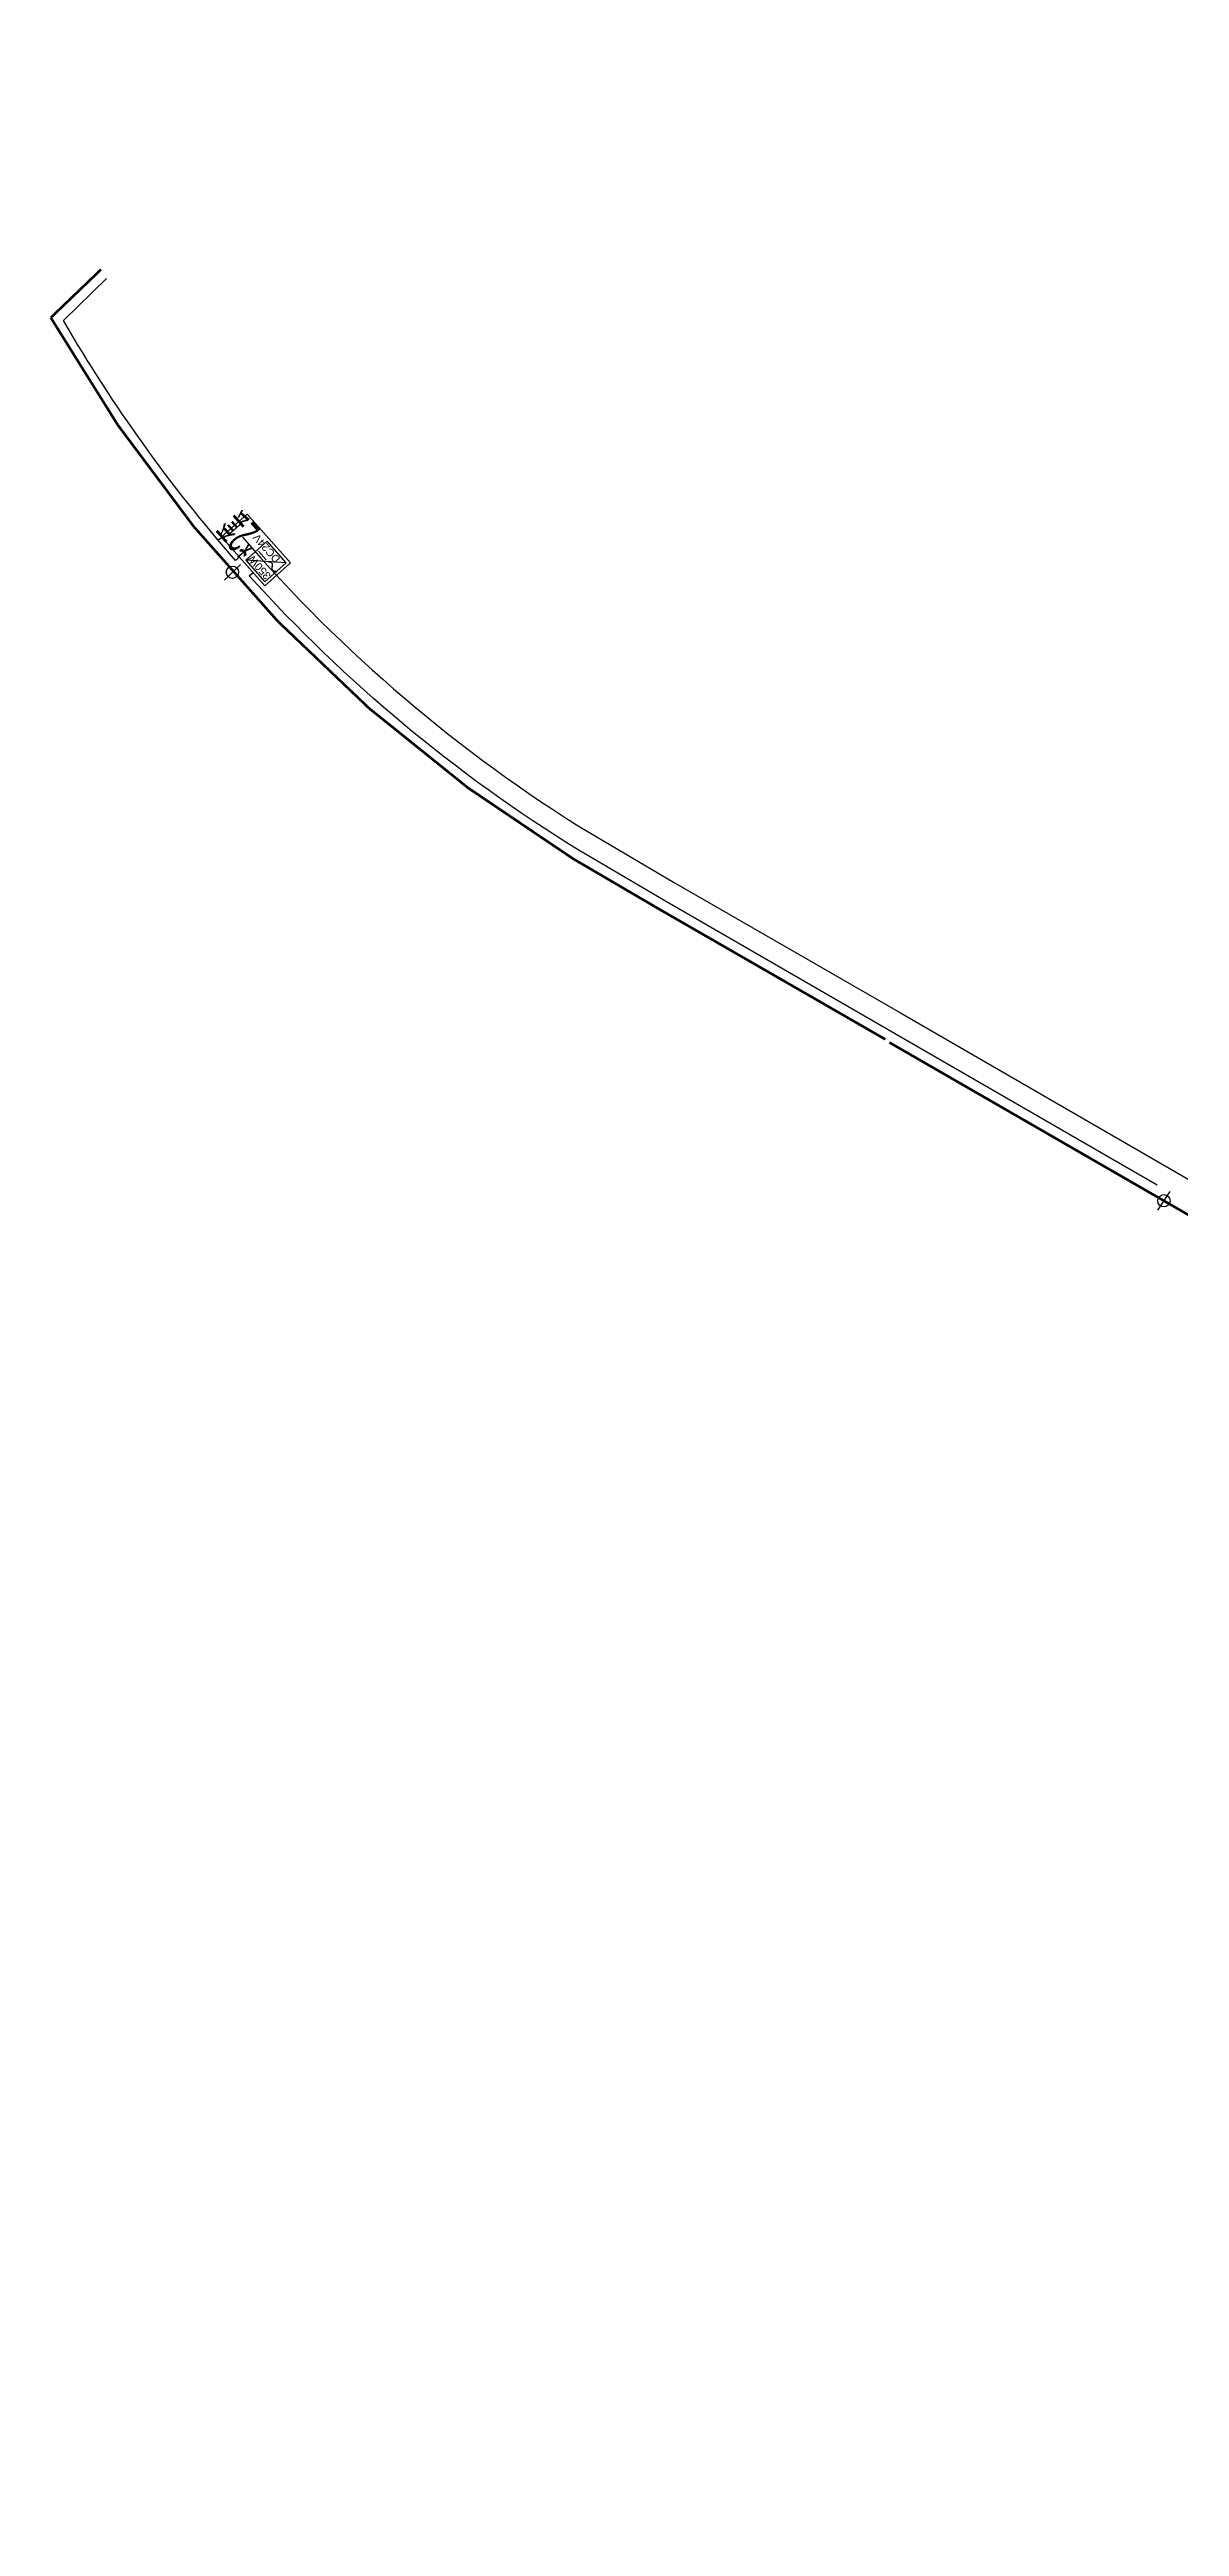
# Model space of a CAD drawing. Header units: inches. Extents: x -187843 to 1582678, y -554589 to 1835338.
# Drawn here: x 1451199 to 1473307, y -371473 to -323016 of the extents above; entities that cross this region are included whole.
import ezdxf
from ezdxf.lldxf.tags import DXFTag

# ---------------------------------------------------------------- set-up
doc = ezdxf.new("R2010")
doc.units = ezdxf.units.IN
doc.header["$MEASUREMENT"] = 0
doc.layers.get('0').update_dxf_attribs({"color": 253})
for name, color, linetype in [('0-LIGHT-TXT', 90, 'Continuous'), ('0-SL01', 1, 'Continuous'), ('0-开关电源', 3, 'Continuous'), ('LT-220V', 5, 'Continuous'), ('LT-24V', 4, 'Continuous')]:
    doc.layers.add(name, color=color, linetype=linetype)
doc.styles.add('SMDEI', font='smsim.shx', dxfattribs={"width": 0.75, "bigfont": 'smfs.shx'})
doc.styles.get("Standard").update_dxf_attribs({"font": 'arial.ttf'})
tags = doc.linetypes.add('SL01_LINE', pattern='A,0.3,-0.3,["SL01",Standard,S=0.2,R=-0.1,X=-0.1,Y=-0.1],-1.2', length=1.8).pattern_tags.tags
tags[6] = DXFTag(74, 10)

# ---------------------------------------------------------------- blocks, each defined once
blk = doc.blocks.new('LEDDR01')
at = {"layer": '0-开关电源'}
for p, q in [((-224, 0), (224, 448)), ((19, 205), (198, 205))]:
    blk.add_line(p, q, dxfattribs=at)
blk.add_lwpolyline([(-224, 0), (224, 0), (224, 448), (-224, 448)], close=True, dxfattribs=at)
for centre, start, end in [((-171, 187), 19.4712, 160.5288), ((-81, 219), 199.4712, 340.5288)]:
    blk.add_arc(centre, 47.5, start, end, dxfattribs=at)
at = {"color": 3}
for s, p in [('350W', (-219, 302)), ('DC24V', (-122, 21))]:
    blk.add_text(s, height=120, dxfattribs=at).set_placement(p)
blk = doc.blocks.new('分割')
at = {"layer": 'LT-220V'}
blk.add_lwpolyline([(-168, 141), (166, -144)], dxfattribs=at)
blk.add_circle((0, 0), 121, dxfattribs=at)

msp = doc.modelspace()

# ---------------------------------------------------------------- linework, layer by layer
at = {"layer": '0-LIGHT-TXT', "color": 7}
msp.add_lwpolyline([(1455413, -333506), (1454562, -332549), (1455065, -332103), (1455915, -333059)], close=True, dxfattribs=at)
at = {"layer": '0-SL01', "linetype": 'SL01_LINE', "const_width": 50}
for points in [[(1467552, -342380), (1463107, -339821), (1461440, -338845, -0.126362), (1451224, -328262), (1452208, -327318)], [(1467631, -342441), (1478311, -348599, -0.084112), (1493752, -361381, 0.105979), (1501693, -368968, 0.075924), (1507856, -371448, 0.075924)]]:
    msp.add_lwpolyline(points, format="xyb", dxfattribs=at)
at = {"layer": 'LT-220V'}
msp.add_lwpolyline([(1454973, -332553, 0.076951), (1461749, -338330), (1463408, -339303), (1467851, -341860), (1478611, -348080, -0.084256), (1494229, -361015, 0.106264), (1502003, -368454, 0.075863), (1507993, -370864, 0.189866), (1523518, -368609, 0.13668), (1532051, -359571, 0.068485), (1543130, -326144), (1542343, -325999, 0.004148), (1542714, -323902), (1512022, -323016), (1511940, -327129), (1511191, -327207)], format="xyb", dxfattribs=at)
at = {"layer": 'LT-24V', "color": 4}
for points in [[(1454915, -332946), (1454841, -333011, -0.048396), (1451471, -328317), (1452317, -327495)], [(1472869, -345231), (1467731, -342268), (1463207, -339648), (1461543, -338673, -0.071354), (1455107, -333310), (1455181, -333245)]]:
    msp.add_lwpolyline(points, format="xyb", dxfattribs=at)

# ---------------------------------------------------------------- block references
at = {"layer": '0-开关电源', "color": 3, "xscale": 1.249999999999999, "yscale": 1.249999999999999, "zscale": 1.249999999999999, "rotation": 131.6314065503327}
msp.add_blockref('LEDDR01', (1455642, -332846), dxfattribs=at)
at = {"layer": 'LT-220V'}
for p, rotation in [((1454777, -333241), 85.32158433488634), ((1473002, -345537), 97.26576657193505)]:
    msp.add_blockref('分割', p, dxfattribs=dict(at, rotation=rotation))

# ---------------------------------------------------------------- texts
at = {"layer": '0-LIGHT-TXT', "color": 7, "style": 'SMDEI', "width": 0.5}
msp.add_text('*2套', height=700, rotation=131.6314, dxfattribs=at).set_placement((1455465, -332554))

doc.saveas('drawing.dxf')
